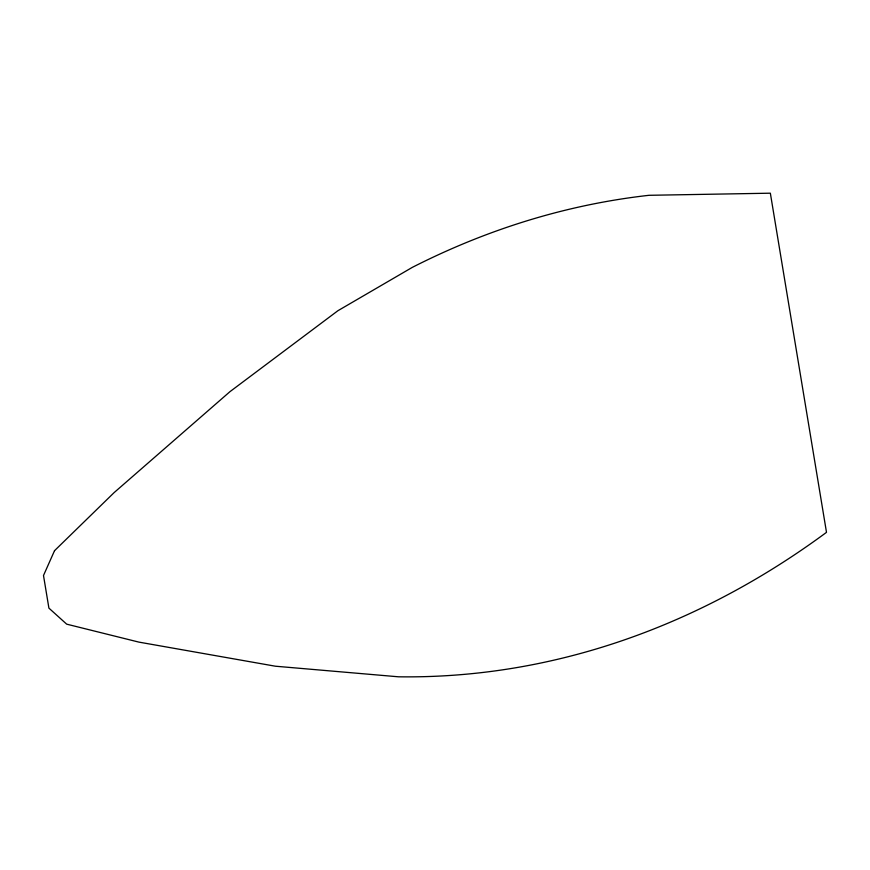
<?xml version="1.0" encoding="UTF-8"?>
<svg xmlns="http://www.w3.org/2000/svg" width="870" height="870" viewBox="0 0 870 870"><rect width="100%" height="100%" fill="white"/><g stroke="black" fill="none" stroke-linecap="round" stroke-linejoin="round"><path stroke-width="1.3" d="M54.527 550.688L43.5 575.505L48.905 608.119L66.685 624.16L138.885 642.114L275.399 666.213L398.525 676.806A1103.628 842.812 -88.2 0 0 826.5 532.342L770.352 193.194L648.987 195.304A1106.477 844.977 -88.2 0 0 412.326 267.362L337.919 310.71L229.941 391.674L114.133 492.594L54.527 550.688"/></g></svg>
